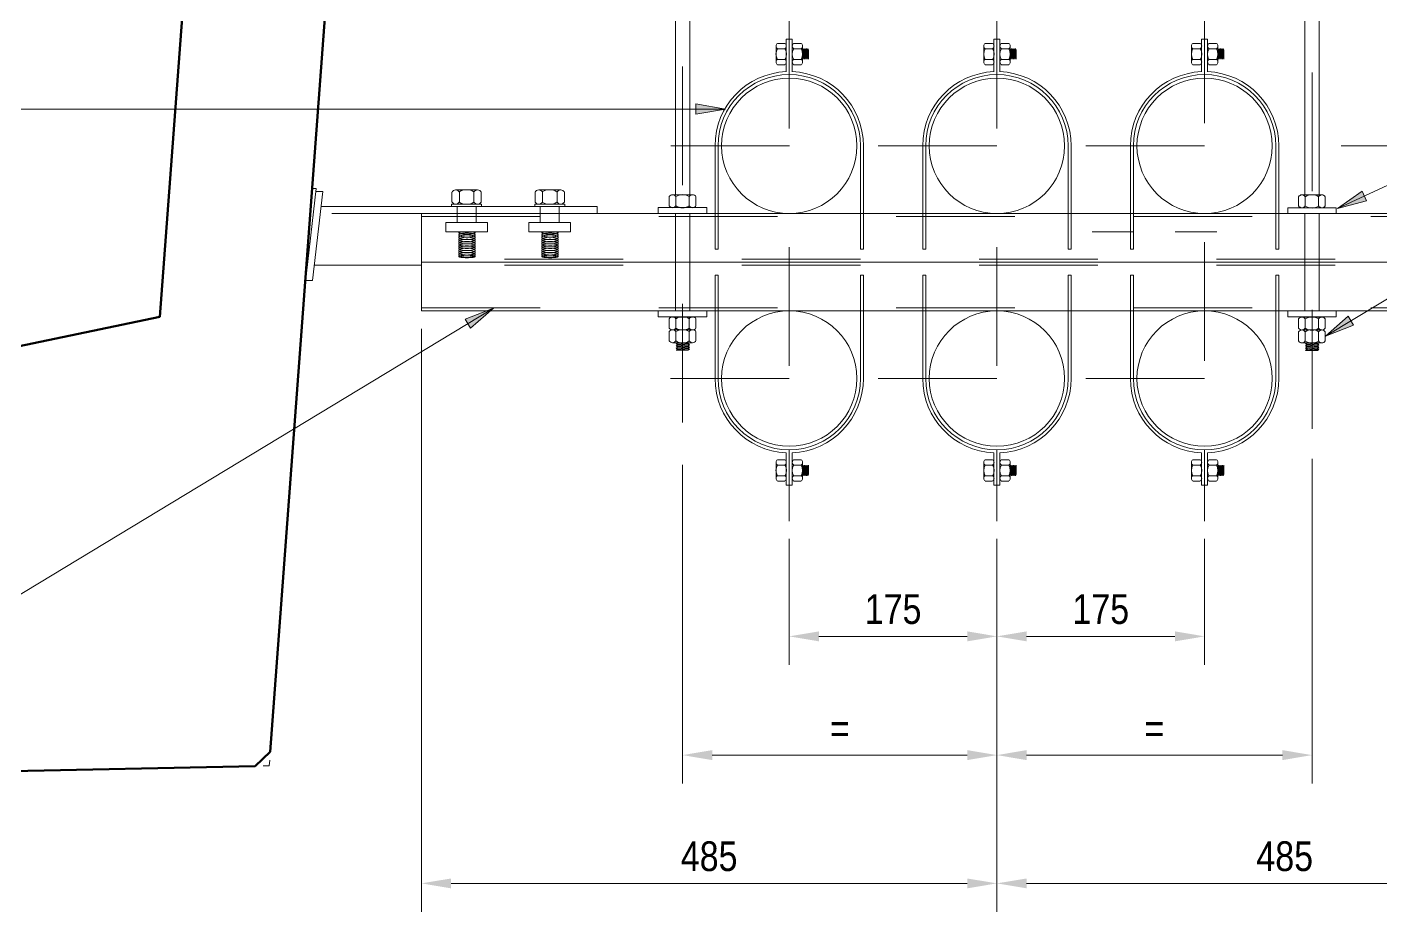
# Model space of a CAD drawing. Header units: metres. Extents: x -5.15 to 4.7, y 2.66 to 5.5.
# Drawn here: x 1.108 to 2.249, y 3.18 to 3.926 of the extents above; entities that cross this region are included whole.
import ezdxf

# ---------------------------------------------------------------- set-up
doc = ezdxf.new("R2010")
doc.units = ezdxf.units.M
for name, pattern in [('Hidden - Small', [0.002294, 0.0015, -0.0007938]), ('JacobsCenter', [0.015, 0.009, -0.0015, 0.003, -0.0015]), ('JacobsDash', [0.0045, 0.003, -0.0015])]:
    doc.linetypes.add(name, pattern=pattern)
doc.layers.get('Defpoints').update_dxf_attribs({"color": 41})
for name, color, linetype, lineweight in [('A-ANNO-DIMS', 7, 'Continuous', 9), ('A-DETL', 7, 'Continuous', 13), ('A-DETL-GENF', 7, 'Continuous', 9), ('G-ANNO-TEXT', 7, 'Continuous', 9)]:
    doc.layers.add(name, color=color, linetype=linetype, lineweight=lineweight)
doc.styles.add('Arial Narrow', font='ARIALN.TTF', dxfattribs={"height": 0.025})
doc.dimstyles.new('Dimension_Standard_O__mm_', dxfattribs={"dimscale": 0.3048, "dimtxt": 0.025586, "dimasz": 0.082021, "dimexe": 0.07874, "dimexo": 0.049213, "dimgap": 0.049213, "dimtad": 1, "dimdec": 0, "dimlfac": 1000, "dimzin": 0, "dimdsep": 46, "dimtxsty": 'Arial Narrow', "dimsah": 1, "dimcen": 0.09, "dimaunit": 1, "dimadec": 4, "dimazin": 0, "dimtfac": 1, "dimtdec": 4, "dimtix": 1, "dimtmove": 0, "dimatfit": 3, "dimfxl": 1, "dimtvp": 1, "dimtfill": 1, "dimtolj": 1, "dimtzin": 0, "dimlwd": 18, "dimlwe": 18, "dimarcsym": 2})
doc.dimstyles.new('Dimension_Standard_T__mm__1', dxfattribs={"dimscale": 0.3048, "dimtxt": 0.025586, "dimasz": 0.082021, "dimexe": 0.07874, "dimexo": 0.049213, "dimgap": 0.032808, "dimtad": 1, "dimdec": 0, "dimlfac": 1000, "dimzin": 0, "dimdsep": 46, "dimtxsty": 'Arial Narrow', "dimsah": 1, "dimcen": 0.09, "dimaunit": 1, "dimadec": 4, "dimazin": 0, "dimtfac": 1, "dimtdec": 4, "dimtix": 1, "dimtmove": 0, "dimatfit": 3, "dimfxl": 1, "dimtvp": 1, "dimtolj": 1, "dimtzin": 0, "dimlwd": 18, "dimlwe": 18, "dimarcsym": 2})

# ---------------------------------------------------------------- blocks, each defined once
blk = doc.blocks.new('1815 DEEP SUPER-T GIRDER_2D - 1815 DEEP SUPER-T GIRDER_2D-7372020-DRG-2873254 - TYPE 3 HANGER _7X100 DIA AND 10X100 DIA_')
at = {"layer": 'A-DETL-GENF', "lineweight": 50}
for p, q in [((0.3993, 0.037), (0.2655, -1.3748)), ((0.5063, -0.1056), (0.3512, -1.7429)), ((0, -1.4248), (0.2655, -1.3748)), ((0.3381, -1.7548), (0.3512, -1.7429)), ((-0.1094, -1.7548), (0.3381, -1.7548))]:
    blk.add_line(p, q, dxfattribs=at)
at = {"layer": 'A-DETL-GENF', "color": 8, "true_color": 0x808080}
for q in [(0.3451, -1.7548), (0.3506, -1.7499)]:
    blk.add_line((0.3501, -1.7548), q, dxfattribs=at)
blk = doc.blocks.new('DIMBLOCK12-DRG-2873254 - TYPE 3 HANGER _7X100 DIA AND 10X100 DIA_')
at = {"layer": 'A-ANNO-DIMS', "color": 0, "lineweight": 18, "transparency": 16777216}
for p, q in [((1.9255, 3.4946), (1.9255, 3.3885)), ((2.1005, 3.4946), (2.1005, 3.3885)), ((2.0755, 3.4125), (1.9505, 3.4125))]:
    blk.add_line(p, q, dxfattribs=at)
at = {"layer": 'A-ANNO-DIMS', "color": 0, "transparency": 16777216}
for points in [[(1.9505, 3.4167), (1.9505, 3.4083), (1.9255, 3.4125)], [(2.0755, 3.4167), (2.0755, 3.4083), (2.1005, 3.4125)]]:
    blk.add_solid(points, dxfattribs=at)
at = {"layer": 'Defpoints', "color": 0, "transparency": 16777216}
for p in [(1.9255, 3.5096), (2.1005, 3.5096), (1.9255, 3.4125)]:
    blk.add_point(p, dxfattribs=at)
at = {"layer": 'A-ANNO-DIMS', "color": 0, "lineweight": 18, "transparency": 16777216, "insert": (2.013, 3.4353), "char_height": 0.025, "width": 0.05702, "attachment_point": 5, "style": 'Arial Narrow'}
blk.add_mtext('\\A1;175', dxfattribs=at)
blk = doc.blocks.new('DIMBLOCK13-DRG-2873254 - TYPE 3 HANGER _7X100 DIA AND 10X100 DIA_')
at = {"layer": 'A-ANNO-DIMS', "color": 0, "lineweight": 18, "transparency": 16777216}
for p, q in [((1.7505, 3.4946), (1.7505, 3.3885)), ((1.9255, 3.4946), (1.9255, 3.3885)), ((1.9005, 3.4125), (1.7755, 3.4125))]:
    blk.add_line(p, q, dxfattribs=at)
at = {"layer": 'A-ANNO-DIMS', "color": 0, "transparency": 16777216}
for points in [[(1.7755, 3.4167), (1.7755, 3.4083), (1.7505, 3.4125)], [(1.9005, 3.4167), (1.9005, 3.4083), (1.9255, 3.4125)]]:
    blk.add_solid(points, dxfattribs=at)
at = {"layer": 'Defpoints', "color": 0, "transparency": 16777216}
for p in [(1.7505, 3.5096), (1.9255, 3.5096), (1.7505, 3.4125)]:
    blk.add_point(p, dxfattribs=at)
at = {"layer": 'A-ANNO-DIMS', "color": 0, "lineweight": 18, "transparency": 16777216, "insert": (1.838, 3.4353), "char_height": 0.025, "width": 0.05702, "attachment_point": 5, "style": 'Arial Narrow'}
blk.add_mtext('\\A1;175', dxfattribs=at)
blk = doc.blocks.new('DIMBLOCK14-DRG-2873254 - TYPE 3 HANGER _7X100 DIA AND 10X100 DIA_')
at = {"layer": 'A-ANNO-DIMS', "color": 0, "lineweight": 18, "transparency": 16777216}
for p, q in [((2.4105, 3.6716), (2.4105, 3.1805)), ((1.9255, 3.4946), (1.9255, 3.1805)), ((2.3855, 3.2045), (1.9505, 3.2045))]:
    blk.add_line(p, q, dxfattribs=at)
at = {"layer": 'A-ANNO-DIMS', "color": 0, "transparency": 16777216}
for points in [[(1.9505, 3.2086), (1.9505, 3.2003), (1.9255, 3.2045)], [(2.3855, 3.2086), (2.3855, 3.2003), (2.4105, 3.2045)]]:
    blk.add_solid(points, dxfattribs=at)
at = {"layer": 'Defpoints', "color": 0, "transparency": 16777216}
for p in [(2.4105, 3.6866), (1.9255, 3.5096), (1.9255, 3.2045)]:
    blk.add_point(p, dxfattribs=at)
at = {"layer": 'A-ANNO-DIMS', "color": 0, "lineweight": 18, "transparency": 16777216, "insert": (2.168, 3.2272), "char_height": 0.025, "width": 0.05702, "attachment_point": 5, "style": 'Arial Narrow'}
blk.add_mtext('\\A1;485', dxfattribs=at)
blk = doc.blocks.new('DIMBLOCK15-DRG-2873254 - TYPE 3 HANGER _7X100 DIA AND 10X100 DIA_')
at = {"layer": 'A-ANNO-DIMS', "color": 0, "lineweight": 18, "transparency": 16777216}
for p, q in [((1.4405, 3.6716), (1.4405, 3.1805)), ((1.9255, 3.4946), (1.9255, 3.1805)), ((1.9005, 3.2045), (1.4655, 3.2045))]:
    blk.add_line(p, q, dxfattribs=at)
at = {"layer": 'A-ANNO-DIMS', "color": 0, "transparency": 16777216}
for points in [[(1.4655, 3.2086), (1.4655, 3.2003), (1.4405, 3.2045)], [(1.9005, 3.2086), (1.9005, 3.2003), (1.9255, 3.2045)]]:
    blk.add_solid(points, dxfattribs=at)
at = {"layer": 'Defpoints', "color": 0, "transparency": 16777216}
for p in [(1.4405, 3.6866), (1.9255, 3.5096), (1.4405, 3.2045)]:
    blk.add_point(p, dxfattribs=at)
at = {"layer": 'A-ANNO-DIMS', "color": 0, "lineweight": 18, "transparency": 16777216, "insert": (1.683, 3.2272), "char_height": 0.025, "width": 0.05702, "attachment_point": 5, "style": 'Arial Narrow'}
blk.add_mtext('\\A1;485', dxfattribs=at)
blk = doc.blocks.new('DIMBLOCK20-DRG-2873254 - TYPE 3 HANGER _7X100 DIA AND 10X100 DIA_')
at = {"layer": 'A-ANNO-DIMS', "color": 0, "lineweight": 18, "transparency": 16777216}
for p, q in [((2.191, 3.5621), (2.191, 3.2885)), ((1.9255, 3.4946), (1.9255, 3.2885)), ((2.166, 3.3125), (1.9505, 3.3125))]:
    blk.add_line(p, q, dxfattribs=at)
at = {"layer": 'A-ANNO-DIMS', "color": 0, "transparency": 16777216}
for points in [[(1.9505, 3.3167), (1.9505, 3.3083), (1.9255, 3.3125)], [(2.166, 3.3167), (2.166, 3.3083), (2.191, 3.3125)]]:
    blk.add_solid(points, dxfattribs=at)
at = {"layer": 'Defpoints', "color": 0, "transparency": 16777216}
for p in [(2.191, 3.5771), (1.9255, 3.5096), (1.9255, 3.3125)]:
    blk.add_point(p, dxfattribs=at)
at = {"layer": 'A-ANNO-DIMS', "color": 0, "lineweight": 18, "transparency": 16777216, "insert": (2.0582, 3.335), "char_height": 0.025, "width": 0.019981, "attachment_point": 5, "style": 'Arial Narrow'}
blk.add_mtext('\\A1;=', dxfattribs=at)
blk = doc.blocks.new('DIMBLOCK21-DRG-2873254 - TYPE 3 HANGER _7X100 DIA AND 10X100 DIA_')
at = {"layer": 'A-ANNO-DIMS', "color": 0, "lineweight": 18, "transparency": 16777216}
for p, q in [((1.6606, 3.5569), (1.6606, 3.2885)), ((1.9255, 3.4946), (1.9255, 3.2885)), ((1.9005, 3.3125), (1.6856, 3.3125))]:
    blk.add_line(p, q, dxfattribs=at)
at = {"layer": 'A-ANNO-DIMS', "color": 0, "transparency": 16777216}
for points in [[(1.6856, 3.3167), (1.6856, 3.3083), (1.6606, 3.3125)], [(1.9005, 3.3167), (1.9005, 3.3083), (1.9255, 3.3125)]]:
    blk.add_solid(points, dxfattribs=at)
at = {"layer": 'Defpoints', "color": 0, "transparency": 16777216}
for p in [(1.6606, 3.5719), (1.9255, 3.5096), (1.6606, 3.3125)]:
    blk.add_point(p, dxfattribs=at)
at = {"layer": 'A-ANNO-DIMS', "color": 0, "lineweight": 18, "transparency": 16777216, "insert": (1.7931, 3.335), "char_height": 0.025, "width": 0.019981, "attachment_point": 5, "style": 'Arial Narrow'}
blk.add_mtext('\\A1;=', dxfattribs=at)
blk = doc.blocks.new('DIMBLOCK26-DRG-2873254 - TYPE 3 HANGER _7X100 DIA AND 10X100 DIA_')
at = {"layer": 'A-ANNO-DIMS', "color": 0, "lineweight": 18, "transparency": 16777216}
for p, q in [((2.2159, 4.0256), (2.3221, 4.0256)), ((2.2981, 3.8506), (2.2981, 4.0006)), ((2.2155, 3.8256), (2.3221, 3.8256))]:
    blk.add_line(p, q, dxfattribs=at)
at = {"layer": 'A-ANNO-DIMS', "color": 0, "transparency": 16777216}
for points in [[(2.2939, 4.0006), (2.3022, 4.0006), (2.2981, 4.0256)], [(2.2939, 3.8506), (2.3022, 3.8506), (2.2981, 3.8256)]]:
    blk.add_solid(points, dxfattribs=at)
at = {"layer": 'Defpoints', "color": 0, "transparency": 16777216}
for p in [(2.2009, 4.0256), (2.2981, 4.0256), (2.2005, 3.8256)]:
    blk.add_point(p, dxfattribs=at)
at = {"layer": 'A-ANNO-DIMS', "color": 0, "lineweight": 18, "transparency": 16777216, "insert": (2.2703, 3.9256), "char_height": 0.025, "width": 0.05702, "attachment_point": 5, "rotation": 90, "style": 'Arial Narrow', "bg_fill": 3, "box_fill_scale": 1.1, "bg_fill_color": 256, "bg_fill_true_color": 13158600, "bg_fill_transparency": 0}
blk.add_mtext('\\A1;200', dxfattribs=at)

msp = doc.modelspace()

# ---------------------------------------------------------------- hatches: boundary and pattern name
at = {"layer": 'G-ANNO-TEXT'}
for points in [[(1.6968, 3.8566), (1.6718, 3.861), (1.6718, 3.8522)], [(2.2125, 3.7729), (2.237, 3.7794), (2.2333, 3.7874)], [(1.5012, 3.6888), (1.4775, 3.6797), (1.482, 3.6721)], [(2.2025, 3.6654), (2.2261, 3.6745), (2.2216, 3.6821)]]:
    msp.add_hatch(color=256, dxfattribs=at).paths.add_polyline_path(points)

# ---------------------------------------------------------------- linework, layer by layer
at = {"layer": 'A-DETL', "linetype": 'JacobsCenter', "lineweight": 9}
for p, q in [((1.6606, 3.5925), (1.6606, 5.2625)), ((2.191, 3.5874), (2.191, 5.2674)), ((1.7505, 3.9402), (1.7505, 3.5096)), ((1.9255, 3.9402), (1.9255, 3.5096)), ((2.1005, 3.9446), (2.1005, 3.5096)), ((1.6506, 3.8256), (1.8505, 3.8256)), ((1.8255, 3.8256), (2.0255, 3.8256)), ((2.0005, 3.8256), (2.2005, 3.8256)), ((2.0005, 3.8256), (2.2005, 3.8256)), ((1.6691, 3.7844), (1.652, 3.7844)), ((1.6505, 3.6296), (1.8505, 3.6296)), ((1.8255, 3.6296), (2.0255, 3.6296)), ((2.0005, 3.6296), (2.2005, 3.6296))]:
    msp.add_line(p, q, dxfattribs=at)
at = {"layer": 'A-DETL', "lineweight": 18}
for p, q in [((1.6546, 3.7844), (1.6546, 4.0642)), ((1.6666, 3.7844), (1.6666, 4.0642)), ((2.185, 3.7843), (2.185, 4.0591)), ((2.197, 3.7843), (2.197, 4.0591)), ((1.6546, 3.7686), (1.6546, 3.6866)), ((1.6666, 3.7686), (1.6666, 3.6866)), ((2.185, 3.7686), (2.185, 3.6866)), ((2.197, 3.7686), (2.197, 3.6866))]:
    msp.add_line(p, q, dxfattribs=at)
at = {"layer": 'A-DETL', "lineweight": 9}
for p, q in [((1.753, 3.9154), (1.748, 3.9154)), ((1.748, 3.888), (1.748, 3.9154)), ((1.7505, 3.8856), (1.7505, 3.9154)), ((1.753, 3.888), (1.753, 3.9154)), ((1.928, 3.9154), (1.923, 3.9154)), ((1.923, 3.888), (1.923, 3.9154)), ((1.9255, 3.8856), (1.9255, 3.9154)), ((1.928, 3.888), (1.928, 3.9154)), ((2.103, 3.9154), (2.098, 3.9154)), ((2.098, 3.888), (2.098, 3.9154)), ((2.1005, 3.8856), (2.1005, 3.9154)), ((2.103, 3.888), (2.103, 3.9154)), ((1.7394, 3.9096), (1.7394, 3.9029)), ((1.7394, 3.9096), (1.7394, 3.9029)), ((1.7394, 3.9029), (1.7394, 3.8962)), ((1.7394, 3.9029), (1.7394, 3.8962)), ((1.7406, 3.9118), (1.7468, 3.9118)), ((1.7406, 3.9074), (1.7468, 3.9074)), ((1.748, 3.9096), (1.748, 3.9029)), ((1.748, 3.9029), (1.748, 3.8962)), ((1.7605, 3.9118), (1.7542, 3.9118)), ((1.7605, 3.9074), (1.7542, 3.9074)), ((1.7617, 3.9029), (1.7617, 3.9096)), ((1.7623, 3.8985), (1.7617, 3.9075)), ((1.7623, 3.9065), (1.7617, 3.9075)), ((1.7623, 3.9065), (1.7617, 3.9075)), ((1.7617, 3.8962), (1.7617, 3.9029)), ((1.7628, 3.9075), (1.7623, 3.9065)), ((1.7628, 3.9075), (1.7623, 3.9065)), ((1.7628, 3.8996), (1.7623, 3.9065)), ((1.7634, 3.9065), (1.7628, 3.9075)), ((1.7634, 3.8985), (1.7628, 3.9075)), ((1.7639, 3.9075), (1.7634, 3.9065)), ((1.7639, 3.8996), (1.7634, 3.9065)), ((1.7645, 3.9065), (1.7639, 3.9075)), ((1.7645, 3.8985), (1.7639, 3.9075)), ((1.7651, 3.9075), (1.7645, 3.9065)), ((1.7651, 3.8996), (1.7645, 3.9065)), ((1.7656, 3.9065), (1.7651, 3.9075)), ((1.7656, 3.8985), (1.7651, 3.9075)), ((1.7656, 3.9065), (1.7662, 3.9075)), ((1.7662, 3.8996), (1.7656, 3.9065)), ((1.7668, 3.9065), (1.7662, 3.9075)), ((1.7662, 3.9075), (1.7668, 3.8985)), ((1.7668, 3.8985), (1.7668, 3.9065)), ((1.9144, 3.9096), (1.9144, 3.9029)), ((1.9144, 3.9096), (1.9144, 3.9029)), ((1.9144, 3.9029), (1.9144, 3.8962)), ((1.9144, 3.9029), (1.9144, 3.8962)), ((1.9156, 3.9118), (1.9218, 3.9118)), ((1.9156, 3.9074), (1.9218, 3.9074)), ((1.923, 3.9096), (1.923, 3.9029)), ((1.923, 3.9029), (1.923, 3.8962)), ((1.9355, 3.9118), (1.9292, 3.9118)), ((1.9355, 3.9074), (1.9292, 3.9074)), ((1.9367, 3.9029), (1.9367, 3.9096)), ((1.9373, 3.8985), (1.9367, 3.9075)), ((1.9373, 3.9065), (1.9367, 3.9075)), ((1.9373, 3.9065), (1.9367, 3.9075)), ((1.9367, 3.8962), (1.9367, 3.9029)), ((1.9378, 3.9075), (1.9373, 3.9065)), ((1.9378, 3.9075), (1.9373, 3.9065)), ((1.9378, 3.8996), (1.9373, 3.9065)), ((1.9384, 3.9065), (1.9378, 3.9075)), ((1.9384, 3.8985), (1.9378, 3.9075)), ((1.9389, 3.9075), (1.9384, 3.9065)), ((1.9389, 3.8996), (1.9384, 3.9065)), ((1.9395, 3.9065), (1.9389, 3.9075)), ((1.9395, 3.8985), (1.9389, 3.9075)), ((1.9401, 3.9075), (1.9395, 3.9065)), ((1.9401, 3.8996), (1.9395, 3.9065)), ((1.9406, 3.9065), (1.9401, 3.9075)), ((1.9406, 3.8985), (1.9401, 3.9075)), ((1.9406, 3.9065), (1.9412, 3.9075)), ((1.9412, 3.8996), (1.9406, 3.9065)), ((1.9418, 3.9065), (1.9412, 3.9075)), ((1.9412, 3.9075), (1.9418, 3.8985)), ((1.9418, 3.8985), (1.9418, 3.9065)), ((2.0894, 3.9096), (2.0894, 3.9029)), ((2.0894, 3.9096), (2.0894, 3.9029)), ((2.0894, 3.9029), (2.0894, 3.8962)), ((2.0894, 3.9029), (2.0894, 3.8962)), ((2.0906, 3.9118), (2.0968, 3.9118)), ((2.0906, 3.9074), (2.0968, 3.9074)), ((2.098, 3.9096), (2.098, 3.9029)), ((2.098, 3.9029), (2.098, 3.8962)), ((2.1105, 3.9118), (2.1042, 3.9118)), ((2.1105, 3.9074), (2.1042, 3.9074)), ((2.1117, 3.9029), (2.1117, 3.9096)), ((2.1123, 3.8985), (2.1117, 3.9075)), ((2.1123, 3.9065), (2.1117, 3.9075)), ((2.1123, 3.9065), (2.1117, 3.9075)), ((2.1117, 3.8962), (2.1117, 3.9029)), ((2.1128, 3.9075), (2.1123, 3.9065)), ((2.1128, 3.9075), (2.1123, 3.9065)), ((2.1128, 3.8996), (2.1123, 3.9065)), ((2.1134, 3.9065), (2.1128, 3.9075)), ((2.1134, 3.8985), (2.1128, 3.9075)), ((2.1139, 3.9075), (2.1134, 3.9065)), ((2.1139, 3.8996), (2.1134, 3.9065)), ((2.1145, 3.9065), (2.1139, 3.9075)), ((2.1145, 3.8985), (2.1139, 3.9075)), ((2.1151, 3.9075), (2.1145, 3.9065)), ((2.1151, 3.8996), (2.1145, 3.9065)), ((2.1156, 3.9065), (2.1151, 3.9075)), ((2.1156, 3.8985), (2.1151, 3.9075)), ((2.1156, 3.9065), (2.1162, 3.9075)), ((2.1162, 3.8996), (2.1156, 3.9065)), ((2.1168, 3.9065), (2.1162, 3.9075)), ((2.1162, 3.9075), (2.1168, 3.8985)), ((2.1168, 3.8985), (2.1168, 3.9065)), ((1.7406, 3.8984), (1.7468, 3.8984)), ((1.7406, 3.8939), (1.7468, 3.8939)), ((1.7605, 3.8984), (1.7542, 3.8984)), ((1.7605, 3.8939), (1.7542, 3.8939)), ((1.7617, 3.8996), (1.7623, 3.8985)), ((1.7623, 3.8985), (1.7628, 3.8996)), ((1.7628, 3.8996), (1.7634, 3.8985)), ((1.7634, 3.8985), (1.7639, 3.8996)), ((1.7639, 3.8996), (1.7645, 3.8985)), ((1.7645, 3.8985), (1.7651, 3.8996)), ((1.7651, 3.8996), (1.7656, 3.8985)), ((1.7656, 3.8985), (1.7662, 3.8996)), ((1.7668, 3.8985), (1.7662, 3.8996)), ((1.9156, 3.8984), (1.9218, 3.8984)), ((1.9156, 3.8939), (1.9218, 3.8939)), ((1.9355, 3.8984), (1.9292, 3.8984)), ((1.9355, 3.8939), (1.9292, 3.8939)), ((1.9367, 3.8996), (1.9373, 3.8985)), ((1.9373, 3.8985), (1.9378, 3.8996)), ((1.9378, 3.8996), (1.9384, 3.8985)), ((1.9384, 3.8985), (1.9389, 3.8996)), ((1.9389, 3.8996), (1.9395, 3.8985)), ((1.9395, 3.8985), (1.9401, 3.8996)), ((1.9401, 3.8996), (1.9406, 3.8985)), ((1.9406, 3.8985), (1.9412, 3.8996)), ((1.9418, 3.8985), (1.9412, 3.8996)), ((2.0906, 3.8984), (2.0968, 3.8984)), ((2.0906, 3.8939), (2.0968, 3.8939)), ((2.1105, 3.8984), (2.1042, 3.8984)), ((2.1105, 3.8939), (2.1042, 3.8939)), ((2.1117, 3.8996), (2.1123, 3.8985)), ((2.1123, 3.8985), (2.1128, 3.8996)), ((2.1128, 3.8996), (2.1134, 3.8985)), ((2.1134, 3.8985), (2.1139, 3.8996)), ((2.1139, 3.8996), (2.1145, 3.8985)), ((2.1145, 3.8985), (2.1151, 3.8996)), ((2.1151, 3.8996), (2.1156, 3.8985)), ((2.1156, 3.8985), (2.1162, 3.8996)), ((2.1168, 3.8985), (2.1162, 3.8996)), ((1.688, 3.8256), (1.688, 3.7386)), ((1.6905, 3.8256), (1.6905, 3.7386)), ((1.8105, 3.8256), (1.8105, 3.7386)), ((1.813, 3.8256), (1.813, 3.7386)), ((1.863, 3.8256), (1.863, 3.7386)), ((1.8655, 3.8256), (1.8655, 3.7386)), ((1.9855, 3.8256), (1.9855, 3.7386)), ((1.988, 3.8256), (1.988, 3.7386)), ((2.038, 3.8256), (2.038, 3.7386)), ((2.0405, 3.8256), (2.0405, 3.7386)), ((2.1605, 3.8256), (2.1605, 3.7386)), ((2.163, 3.8256), (2.163, 3.7386)), ((1.4786, 3.7884), (1.4694, 3.7884)), ((1.4786, 3.7884), (1.4694, 3.7884)), ((1.4879, 3.7884), (1.4786, 3.7884)), ((1.4879, 3.7884), (1.4786, 3.7884)), ((1.5486, 3.7884), (1.5394, 3.7884)), ((1.5486, 3.7884), (1.5394, 3.7884)), ((1.5579, 3.7884), (1.5486, 3.7884)), ((1.5579, 3.7884), (1.5486, 3.7884)), ((1.4913, 3.7766), (1.466, 3.7766)), ((1.466, 3.7746), (1.466, 3.7766)), ((1.4663, 3.7867), (1.4663, 3.7782)), ((1.4786, 3.7766), (1.4694, 3.7766)), ((1.4725, 3.7867), (1.4725, 3.7782)), ((1.4879, 3.7766), (1.4786, 3.7766)), ((1.4848, 3.7867), (1.4848, 3.7782)), ((1.491, 3.7867), (1.491, 3.7782)), ((1.4913, 3.7746), (1.4913, 3.7766)), ((1.5613, 3.7766), (1.536, 3.7766)), ((1.536, 3.7746), (1.536, 3.7766)), ((1.5363, 3.7867), (1.5363, 3.7782)), ((1.5486, 3.7766), (1.5394, 3.7766)), ((1.5425, 3.7867), (1.5425, 3.7782)), ((1.5579, 3.7766), (1.5486, 3.7766)), ((1.5548, 3.7867), (1.5548, 3.7782)), ((1.561, 3.7867), (1.561, 3.7782)), ((1.5613, 3.7746), (1.5613, 3.7766)), ((1.6494, 3.7828), (1.6494, 3.7751)), ((1.655, 3.7828), (1.655, 3.7751)), ((1.6663, 3.7828), (1.6663, 3.7751)), ((1.6719, 3.7828), (1.6719, 3.7751)), ((2.1797, 3.7827), (2.1797, 3.7749)), ((2.1825, 3.7843), (2.191, 3.7843)), ((2.1825, 3.7843), (2.191, 3.7843)), ((2.1853, 3.7827), (2.1853, 3.7749)), ((2.191, 3.7843), (2.1994, 3.7843)), ((2.191, 3.7843), (2.1994, 3.7843)), ((2.1966, 3.7827), (2.1966, 3.7749)), ((2.2022, 3.7827), (2.2022, 3.7749)), ((1.466, 3.7746), (1.4913, 3.7746)), ((1.536, 3.7746), (1.5613, 3.7746)), ((1.6401, 3.7736), (1.6811, 3.7736)), ((1.6401, 3.7736), (1.6401, 3.7686)), ((1.6522, 3.7736), (1.6606, 3.7736)), ((1.6606, 3.7736), (1.6691, 3.7736)), ((1.6811, 3.7736), (1.6811, 3.7686)), ((2.1705, 3.7735), (2.2115, 3.7735)), ((2.1705, 3.7735), (2.1705, 3.7686)), ((2.1825, 3.7735), (2.191, 3.7735)), ((2.191, 3.7735), (2.1994, 3.7735)), ((2.2115, 3.7735), (2.2115, 3.7686)), ((1.688, 3.7386), (1.6905, 3.7386)), ((1.8105, 3.7386), (1.813, 3.7386)), ((1.863, 3.7386), (1.8655, 3.7386)), ((1.9855, 3.7386), (1.988, 3.7386)), ((2.038, 3.7386), (2.0405, 3.7386)), ((2.1605, 3.7386), (2.163, 3.7386)), ((2.4105, 3.7276), (1.4405, 3.7276)), ((1.688, 3.7166), (1.6905, 3.7166)), ((1.688, 3.6296), (1.688, 3.7166)), ((1.6905, 3.6296), (1.6905, 3.7166)), ((1.8105, 3.6296), (1.8105, 3.7166)), ((1.8105, 3.7166), (1.813, 3.7166)), ((1.813, 3.6296), (1.813, 3.7166)), ((1.863, 3.7166), (1.8655, 3.7166)), ((1.863, 3.6296), (1.863, 3.7166)), ((1.8655, 3.6296), (1.8655, 3.7166)), ((1.9855, 3.6296), (1.9855, 3.7166)), ((1.9855, 3.7166), (1.988, 3.7166)), ((1.988, 3.6296), (1.988, 3.7166)), ((2.038, 3.7166), (2.0405, 3.7166)), ((2.038, 3.6296), (2.038, 3.7166)), ((2.0405, 3.6296), (2.0405, 3.7166)), ((2.1605, 3.6296), (2.1605, 3.7166)), ((2.1605, 3.7166), (2.163, 3.7166)), ((2.163, 3.6296), (2.163, 3.7166)), ((1.6401, 3.6816), (1.6401, 3.6866)), ((1.6811, 3.6816), (1.6811, 3.6866)), ((2.1705, 3.6815), (2.1705, 3.6866)), ((2.2115, 3.6815), (2.2115, 3.6866)), ((1.6401, 3.6816), (1.6811, 3.6816)), ((1.6494, 3.6721), (1.6494, 3.6799)), ((1.6522, 3.6814), (1.6606, 3.6814)), ((1.655, 3.6721), (1.655, 3.6799)), ((1.6606, 3.6814), (1.6691, 3.6814)), ((1.6663, 3.6721), (1.6663, 3.6799)), ((1.6719, 3.6721), (1.6719, 3.6799)), ((2.1705, 3.6815), (2.2115, 3.6815)), ((2.1797, 3.672), (2.1797, 3.6798)), ((2.1825, 3.6813), (2.191, 3.6813)), ((2.1853, 3.672), (2.1853, 3.6798)), ((2.191, 3.6813), (2.1994, 3.6813)), ((2.1966, 3.672), (2.1966, 3.6798)), ((2.2022, 3.672), (2.2022, 3.6798)), ((1.6494, 3.6613), (1.6494, 3.6691)), ((1.6522, 3.6706), (1.6606, 3.6706)), ((1.6522, 3.6706), (1.6606, 3.6706)), ((1.655, 3.6613), (1.655, 3.6691)), ((1.6606, 3.6706), (1.6691, 3.6706)), ((1.6606, 3.6706), (1.6691, 3.6706)), ((1.6663, 3.6613), (1.6663, 3.6691)), ((1.6719, 3.6613), (1.6719, 3.6691)), ((2.1797, 3.6612), (2.1797, 3.669)), ((2.1825, 3.6705), (2.191, 3.6705)), ((2.1825, 3.6705), (2.191, 3.6705)), ((2.1853, 3.6612), (2.1853, 3.669)), ((2.191, 3.6705), (2.1994, 3.6705)), ((2.191, 3.6705), (2.1994, 3.6705)), ((2.1966, 3.6612), (2.1966, 3.669)), ((2.2022, 3.6612), (2.2022, 3.669)), ((1.6522, 3.6598), (1.6606, 3.6598)), ((1.6565, 3.6598), (1.6552, 3.6591)), ((1.6552, 3.6591), (1.6665, 3.6598)), ((1.6552, 3.6591), (1.6565, 3.6584)), ((1.6565, 3.6584), (1.6552, 3.6577)), ((1.6552, 3.6577), (1.6665, 3.6584)), ((1.6552, 3.6577), (1.6565, 3.657)), ((1.6565, 3.657), (1.6552, 3.6563)), ((1.6552, 3.6563), (1.6665, 3.657)), ((1.6552, 3.6563), (1.6565, 3.6556)), ((1.6565, 3.6556), (1.6552, 3.6549)), ((1.6552, 3.6549), (1.6665, 3.6556)), ((1.6552, 3.6549), (1.6565, 3.6542)), ((1.6665, 3.6542), (1.6552, 3.6534)), ((1.6552, 3.6534), (1.6565, 3.6542)), ((1.6552, 3.6534), (1.6652, 3.6534)), ((1.6565, 3.6584), (1.6652, 3.6591)), ((1.6565, 3.657), (1.6652, 3.6577)), ((1.6565, 3.6556), (1.6652, 3.6563)), ((1.6565, 3.6542), (1.6652, 3.6549)), ((1.6606, 3.6598), (1.6691, 3.6598)), ((1.6652, 3.6591), (1.6665, 3.6598)), ((1.6652, 3.6591), (1.6665, 3.6598)), ((1.6665, 3.6584), (1.6652, 3.6591)), ((1.6665, 3.6584), (1.6652, 3.6591)), ((1.6652, 3.6577), (1.6665, 3.6584)), ((1.6665, 3.657), (1.6652, 3.6577)), ((1.6652, 3.6563), (1.6665, 3.657)), ((1.6665, 3.6556), (1.6652, 3.6563)), ((1.6652, 3.6549), (1.6665, 3.6556)), ((1.6652, 3.6549), (1.6665, 3.6542)), ((1.6652, 3.6534), (1.6665, 3.6542)), ((2.1825, 3.6597), (2.191, 3.6597)), ((2.1868, 3.6597), (2.1855, 3.659)), ((2.1855, 3.659), (2.1968, 3.6597)), ((2.1855, 3.659), (2.1868, 3.6583)), ((2.1868, 3.6583), (2.1855, 3.6576)), ((2.1855, 3.6576), (2.1968, 3.6583)), ((2.1855, 3.6576), (2.1868, 3.6569)), ((2.1868, 3.6569), (2.1855, 3.6562)), ((2.1855, 3.6562), (2.1968, 3.6569)), ((2.1855, 3.6562), (2.1868, 3.6555)), ((2.1868, 3.6555), (2.1855, 3.6547)), ((2.1855, 3.6547), (2.1968, 3.6555)), ((2.1855, 3.6547), (2.1868, 3.654)), ((2.1968, 3.654), (2.1855, 3.6533)), ((2.1855, 3.6533), (2.1868, 3.654)), ((2.1855, 3.6533), (2.1955, 3.6533)), ((2.1868, 3.6583), (2.1955, 3.659)), ((2.1868, 3.6569), (2.1955, 3.6576)), ((2.1868, 3.6555), (2.1955, 3.6562)), ((2.1868, 3.654), (2.1955, 3.6547)), ((2.191, 3.6597), (2.1994, 3.6597)), ((2.1955, 3.659), (2.1968, 3.6597)), ((2.1955, 3.659), (2.1968, 3.6597)), ((2.1968, 3.6583), (2.1955, 3.659)), ((2.1968, 3.6583), (2.1955, 3.659)), ((2.1955, 3.6576), (2.1968, 3.6583)), ((2.1968, 3.6569), (2.1955, 3.6576)), ((2.1955, 3.6562), (2.1968, 3.6569)), ((2.1968, 3.6555), (2.1955, 3.6562)), ((2.1955, 3.6547), (2.1968, 3.6555)), ((2.1955, 3.6547), (2.1968, 3.654)), ((2.1955, 3.6533), (2.1968, 3.654)), ((1.7406, 3.5612), (1.7468, 3.5612)), ((1.748, 3.5671), (1.748, 3.5398)), ((1.7505, 3.5696), (1.7505, 3.5398)), ((1.753, 3.5671), (1.753, 3.5398)), ((1.7605, 3.5612), (1.7542, 3.5612)), ((1.9156, 3.5612), (1.9218, 3.5612)), ((1.923, 3.5671), (1.923, 3.5398)), ((1.9255, 3.5696), (1.9255, 3.5398)), ((1.928, 3.5671), (1.928, 3.5398)), ((1.9355, 3.5612), (1.9292, 3.5612)), ((2.0906, 3.5612), (2.0968, 3.5612)), ((2.098, 3.5671), (2.098, 3.5398)), ((2.1005, 3.5696), (2.1005, 3.5398)), ((2.103, 3.5671), (2.103, 3.5398)), ((2.1105, 3.5612), (2.1042, 3.5612)), ((1.7394, 3.5523), (1.7394, 3.559)), ((1.7394, 3.5523), (1.7394, 3.559)), ((1.7394, 3.5456), (1.7394, 3.5523)), ((1.7394, 3.5456), (1.7394, 3.5523)), ((1.7406, 3.5567), (1.7468, 3.5567)), ((1.748, 3.5523), (1.748, 3.559)), ((1.748, 3.5456), (1.748, 3.5523)), ((1.7605, 3.5567), (1.7542, 3.5567)), ((1.7617, 3.559), (1.7617, 3.5523)), ((1.7617, 3.5556), (1.7623, 3.5566)), ((1.7623, 3.5566), (1.7617, 3.5476)), ((1.7617, 3.5523), (1.7617, 3.5455)), ((1.7623, 3.5487), (1.7617, 3.5476)), ((1.7623, 3.5487), (1.7617, 3.5476)), ((1.7623, 3.5566), (1.7628, 3.5556)), ((1.7628, 3.5556), (1.7623, 3.5487)), ((1.7628, 3.5476), (1.7623, 3.5487)), ((1.7628, 3.5476), (1.7623, 3.5487)), ((1.7628, 3.5556), (1.7634, 3.5566)), ((1.7634, 3.5566), (1.7628, 3.5476)), ((1.7634, 3.5487), (1.7628, 3.5476)), ((1.7634, 3.5566), (1.7639, 3.5556)), ((1.7639, 3.5556), (1.7634, 3.5487)), ((1.7639, 3.5476), (1.7634, 3.5487)), ((1.7639, 3.5556), (1.7645, 3.5566)), ((1.7645, 3.5566), (1.7639, 3.5476)), ((1.7645, 3.5487), (1.7639, 3.5476)), ((1.7645, 3.5566), (1.7651, 3.5556)), ((1.7651, 3.5556), (1.7645, 3.5487)), ((1.7651, 3.5476), (1.7645, 3.5487)), ((1.7651, 3.5556), (1.7656, 3.5566)), ((1.7656, 3.5566), (1.7651, 3.5476)), ((1.7656, 3.5487), (1.7651, 3.5476)), ((1.7656, 3.5566), (1.7662, 3.5556)), ((1.7662, 3.5556), (1.7656, 3.5487)), ((1.7656, 3.5487), (1.7662, 3.5476)), ((1.7662, 3.5476), (1.7668, 3.5566)), ((1.7668, 3.5566), (1.7662, 3.5556)), ((1.7668, 3.5487), (1.7662, 3.5476)), ((1.7668, 3.5566), (1.7668, 3.5487)), ((1.9144, 3.5523), (1.9144, 3.559)), ((1.9144, 3.5523), (1.9144, 3.559)), ((1.9144, 3.5456), (1.9144, 3.5523)), ((1.9144, 3.5456), (1.9144, 3.5523)), ((1.9156, 3.5567), (1.9218, 3.5567)), ((1.923, 3.5523), (1.923, 3.559)), ((1.923, 3.5456), (1.923, 3.5523)), ((1.9355, 3.5567), (1.9292, 3.5567)), ((1.9367, 3.559), (1.9367, 3.5523)), ((1.9367, 3.5556), (1.9373, 3.5566)), ((1.9373, 3.5566), (1.9367, 3.5476)), ((1.9367, 3.5523), (1.9367, 3.5455)), ((1.9373, 3.5487), (1.9367, 3.5476)), ((1.9373, 3.5487), (1.9367, 3.5476)), ((1.9373, 3.5566), (1.9378, 3.5556)), ((1.9378, 3.5556), (1.9373, 3.5487)), ((1.9378, 3.5476), (1.9373, 3.5487)), ((1.9378, 3.5476), (1.9373, 3.5487)), ((1.9378, 3.5556), (1.9384, 3.5566)), ((1.9384, 3.5566), (1.9378, 3.5476)), ((1.9384, 3.5487), (1.9378, 3.5476)), ((1.9384, 3.5566), (1.9389, 3.5556)), ((1.9389, 3.5556), (1.9384, 3.5487)), ((1.9389, 3.5476), (1.9384, 3.5487)), ((1.9389, 3.5556), (1.9395, 3.5566)), ((1.9395, 3.5566), (1.9389, 3.5476)), ((1.9395, 3.5487), (1.9389, 3.5476)), ((1.9395, 3.5566), (1.9401, 3.5556)), ((1.9401, 3.5556), (1.9395, 3.5487)), ((1.9401, 3.5476), (1.9395, 3.5487)), ((1.9401, 3.5556), (1.9406, 3.5566)), ((1.9406, 3.5566), (1.9401, 3.5476)), ((1.9406, 3.5487), (1.9401, 3.5476)), ((1.9406, 3.5566), (1.9412, 3.5556)), ((1.9412, 3.5556), (1.9406, 3.5487)), ((1.9406, 3.5487), (1.9412, 3.5476)), ((1.9412, 3.5476), (1.9418, 3.5566)), ((1.9418, 3.5566), (1.9412, 3.5556)), ((1.9418, 3.5487), (1.9412, 3.5476)), ((1.9418, 3.5566), (1.9418, 3.5487)), ((2.0894, 3.5523), (2.0894, 3.559)), ((2.0894, 3.5523), (2.0894, 3.559)), ((2.0894, 3.5456), (2.0894, 3.5523)), ((2.0894, 3.5456), (2.0894, 3.5523)), ((2.0906, 3.5567), (2.0968, 3.5567)), ((2.098, 3.5523), (2.098, 3.559)), ((2.098, 3.5456), (2.098, 3.5523)), ((2.1105, 3.5567), (2.1042, 3.5567)), ((2.1117, 3.559), (2.1117, 3.5523)), ((2.1117, 3.5556), (2.1123, 3.5566)), ((2.1123, 3.5566), (2.1117, 3.5476)), ((2.1117, 3.5523), (2.1117, 3.5455)), ((2.1123, 3.5487), (2.1117, 3.5476)), ((2.1123, 3.5487), (2.1117, 3.5476)), ((2.1123, 3.5566), (2.1128, 3.5556)), ((2.1128, 3.5556), (2.1123, 3.5487)), ((2.1128, 3.5476), (2.1123, 3.5487)), ((2.1128, 3.5476), (2.1123, 3.5487)), ((2.1128, 3.5556), (2.1134, 3.5566)), ((2.1134, 3.5566), (2.1128, 3.5476)), ((2.1134, 3.5487), (2.1128, 3.5476)), ((2.1134, 3.5566), (2.1139, 3.5556)), ((2.1139, 3.5556), (2.1134, 3.5487)), ((2.1139, 3.5476), (2.1134, 3.5487)), ((2.1139, 3.5556), (2.1145, 3.5566)), ((2.1145, 3.5566), (2.1139, 3.5476)), ((2.1145, 3.5487), (2.1139, 3.5476)), ((2.1145, 3.5566), (2.1151, 3.5556)), ((2.1151, 3.5556), (2.1145, 3.5487)), ((2.1151, 3.5476), (2.1145, 3.5487)), ((2.1151, 3.5556), (2.1156, 3.5566)), ((2.1156, 3.5566), (2.1151, 3.5476)), ((2.1156, 3.5487), (2.1151, 3.5476)), ((2.1156, 3.5566), (2.1162, 3.5556)), ((2.1162, 3.5556), (2.1156, 3.5487)), ((2.1156, 3.5487), (2.1162, 3.5476)), ((2.1162, 3.5476), (2.1168, 3.5566)), ((2.1168, 3.5566), (2.1162, 3.5556)), ((2.1168, 3.5487), (2.1162, 3.5476)), ((2.1168, 3.5566), (2.1168, 3.5487)), ((1.7406, 3.5478), (1.7468, 3.5478)), ((1.7406, 3.5433), (1.7468, 3.5433)), ((1.753, 3.5398), (1.748, 3.5398)), ((1.7605, 3.5478), (1.7542, 3.5478)), ((1.7605, 3.5433), (1.7542, 3.5433)), ((1.9156, 3.5478), (1.9218, 3.5478)), ((1.9156, 3.5433), (1.9218, 3.5433)), ((1.928, 3.5398), (1.923, 3.5398)), ((1.9355, 3.5478), (1.9292, 3.5478)), ((1.9355, 3.5433), (1.9292, 3.5433)), ((2.0906, 3.5478), (2.0968, 3.5478)), ((2.0906, 3.5433), (2.0968, 3.5433)), ((2.103, 3.5398), (2.098, 3.5398)), ((2.1105, 3.5478), (2.1042, 3.5478)), ((2.1105, 3.5433), (2.1042, 3.5433))]:
    msp.add_line(p, q, dxfattribs=at)
at = {"layer": 'A-DETL'}
for p, q in [((1.3518, 3.7897), (1.3425, 3.7084)), ((1.3518, 3.7897), (1.3485, 3.7897)), ((1.3575, 3.7871), (1.3489, 3.7121)), ((1.3575, 3.7871), (1.3518, 3.7871)), ((1.5886, 3.7746), (1.3561, 3.7746)), ((1.4405, 3.7686), (2.4105, 3.7686)), ((1.4405, 3.7686), (1.4405, 3.6866)), ((1.5886, 3.7746), (1.5886, 3.7686)), ((1.4405, 3.7251), (1.3504, 3.7251)), ((1.3489, 3.7121), (1.3429, 3.7121)), ((1.4405, 3.6866), (2.4105, 3.6866))]:
    msp.add_line(p, q, dxfattribs=at)
at = {"layer": 'A-DETL', "linetype": 'JacobsDash'}
msp.add_line((1.465, 3.7686), (1.3554, 3.7686), dxfattribs=at)
at = {"layer": 'A-DETL', "linetype": 'JacobsDash', "lineweight": 9}
for p, q in [((1.4405, 3.7661), (2.4105, 3.7661)), ((2.4105, 3.7301), (1.4405, 3.7301)), ((2.4105, 3.7251), (1.4405, 3.7251)), ((1.4405, 3.6891), (2.4105, 3.6891))]:
    msp.add_line(p, q, dxfattribs=at)
at = {"layer": 'A-DETL', "linetype": 'Hidden - Small', "lineweight": 9}
for p, q in [((1.4706, 3.7611), (1.4706, 3.7746)), ((1.4866, 3.7611), (1.4866, 3.7746)), ((1.5406, 3.7611), (1.5406, 3.7746)), ((1.5566, 3.7611), (1.5566, 3.7746)), ((1.4611, 3.7611), (1.4961, 3.7611)), ((1.4611, 3.7531), (1.4611, 3.7611)), ((1.4961, 3.7531), (1.4961, 3.7611)), ((1.5311, 3.7611), (1.5661, 3.7611)), ((1.5311, 3.7531), (1.5311, 3.7611)), ((1.5661, 3.7531), (1.5661, 3.7611)), ((1.4611, 3.7531), (1.4961, 3.7531)), ((1.5311, 3.7531), (1.5661, 3.7531)), ((2.0408, 3.7531), (2.0058, 3.7531)), ((2.1108, 3.7531), (2.0758, 3.7531))]:
    msp.add_line(p, q, dxfattribs=at)
at = {"layer": 'A-DETL', "color": 143, "lineweight": 18, "true_color": 0x78aac8}
for centre in [(1.7505, 3.8256), (1.9255, 3.8256), (2.1005, 3.8256), (1.7505, 3.6296), (1.9255, 3.6296), (2.1005, 3.6296)]:
    msp.add_circle(centre, 0.057, dxfattribs=at)
at = {"layer": 'A-DETL', "lineweight": 9}
for centre, radius, start, end in [((1.7476, 3.9029), 0.00827, 147.2084, 212.7916), ((1.742, 3.9096), 0.00264, 122.1355, 237.8645), ((1.7454, 3.9096), 0.00264, 302.1355, 57.8645), ((1.7399, 3.9029), 0.00827, 327.2084, 32.7916), ((1.7612, 3.9029), 0.00827, 147.2084, 212.7916), ((1.7557, 3.9096), 0.00264, 122.1346, 237.8654), ((1.7557, 3.9096), 0.00264, 122.1346, 237.8654), ((1.7591, 3.9096), 0.00264, 302.1346, 57.8654), ((1.7591, 3.9096), 0.00264, 302.1346, 57.8654), ((1.7535, 3.9029), 0.00827, 327.2084, 32.7916), ((1.9226, 3.9029), 0.00827, 147.2084, 212.7916), ((1.917, 3.9096), 0.00264, 122.1355, 237.8645), ((1.9204, 3.9096), 0.00264, 302.1355, 57.8645), ((1.9149, 3.9029), 0.00827, 327.2084, 32.7916), ((1.9362, 3.9029), 0.00827, 147.2084, 212.7916), ((1.9307, 3.9096), 0.00264, 122.1346, 237.8654), ((1.9307, 3.9096), 0.00264, 122.1346, 237.8654), ((1.9341, 3.9096), 0.00264, 302.1346, 57.8654), ((1.9341, 3.9096), 0.00264, 302.1346, 57.8654), ((1.9285, 3.9029), 0.00827, 327.2084, 32.7916), ((2.0976, 3.9029), 0.00827, 147.2084, 212.7916), ((2.092, 3.9096), 0.00264, 122.1355, 237.8645), ((2.0954, 3.9096), 0.00264, 302.1355, 57.8645), ((2.0899, 3.9029), 0.00827, 327.2084, 32.7916), ((2.1112, 3.9029), 0.00827, 147.2084, 212.7916), ((2.1057, 3.9096), 0.00264, 122.1346, 237.8654), ((2.1057, 3.9096), 0.00264, 122.1346, 237.8654), ((2.1091, 3.9096), 0.00264, 302.1346, 57.8654), ((2.1091, 3.9096), 0.00264, 302.1346, 57.8654), ((2.1035, 3.9029), 0.00827, 327.2084, 32.7916), ((1.742, 3.8962), 0.00264, 122.1346, 237.8654), ((1.742, 3.8962), 0.00264, 122.1346, 237.8654), ((1.7454, 3.8962), 0.00264, 302.1346, 57.8654), ((1.7454, 3.8962), 0.00264, 302.1346, 57.8654), ((1.7557, 3.8962), 0.00264, 122.1355, 237.8645), ((1.7591, 3.8962), 0.00264, 302.1355, 57.8645), ((1.917, 3.8962), 0.00264, 122.1346, 237.8654), ((1.917, 3.8962), 0.00264, 122.1346, 237.8654), ((1.9204, 3.8962), 0.00264, 302.1346, 57.8654), ((1.9204, 3.8962), 0.00264, 302.1346, 57.8654), ((1.9307, 3.8962), 0.00264, 122.1355, 237.8645), ((1.9341, 3.8962), 0.00264, 302.1355, 57.8645), ((2.092, 3.8962), 0.00264, 122.1346, 237.8654), ((2.092, 3.8962), 0.00264, 122.1346, 237.8654), ((2.0954, 3.8962), 0.00264, 302.1346, 57.8654), ((2.0954, 3.8962), 0.00264, 302.1346, 57.8654), ((2.1057, 3.8962), 0.00264, 122.1355, 237.8645), ((2.1091, 3.8962), 0.00264, 302.1355, 57.8645), ((1.7505, 3.8256), 0.0625, 92.2924, 180), ((1.7505, 3.8256), 0.06, 0, 180), ((1.7505, 3.8256), 0.0625, 0, 87.7076), ((1.9255, 3.8256), 0.0625, 92.2924, 180), ((1.9255, 3.8256), 0.06, 0, 180), ((1.9255, 3.8256), 0.0625, 0, 87.7076), ((2.1005, 3.8256), 0.0625, 92.2924, 180), ((2.1005, 3.8256), 0.06, 0, 180), ((2.1005, 3.8256), 0.0625, 0, 87.7076), ((1.4694, 3.7848), 0.00364, 32.1346, 147.8654), ((1.4694, 3.7848), 0.00364, 32.1346, 147.8654), ((1.4786, 3.7772), 0.0114, 57.2084, 122.7916), ((1.4879, 3.7848), 0.00364, 32.1355, 147.8645), ((1.5394, 3.7848), 0.00364, 32.1346, 147.8654), ((1.5394, 3.7848), 0.00364, 32.1346, 147.8654), ((1.5486, 3.7772), 0.0114, 57.2084, 122.7916), ((1.5579, 3.7848), 0.00364, 32.1355, 147.8645), ((1.4694, 3.7801), 0.00364, 212.1346, 327.8654), ((1.4694, 3.7801), 0.00364, 212.1346, 327.8654), ((1.4786, 3.7878), 0.0114, 237.2084, 302.7916), ((1.4879, 3.7801), 0.00364, 212.1355, 327.8645), ((1.5394, 3.7801), 0.00364, 212.1346, 327.8654), ((1.5394, 3.7801), 0.00364, 212.1346, 327.8654), ((1.5486, 3.7878), 0.0114, 237.2084, 302.7916), ((1.5579, 3.7801), 0.00364, 212.1355, 327.8645), ((1.6522, 3.7811), 0.00331, 32.1355, 147.8645), ((1.6606, 3.7741), 0.0104, 57.2084, 122.7916), ((1.6691, 3.7811), 0.00331, 32.1346, 147.8654), ((1.6691, 3.7811), 0.00331, 32.1346, 147.8654), ((2.1825, 3.781), 0.00331, 32.1355, 147.8645), ((2.191, 3.774), 0.0104, 57.2084, 122.7916), ((2.1994, 3.781), 0.00331, 32.1346, 147.8654), ((2.1994, 3.781), 0.00331, 32.1346, 147.8654), ((1.6522, 3.7768), 0.00331, 212.1355, 327.8645), ((1.6606, 3.7838), 0.0104, 237.2084, 302.7916), ((1.6691, 3.7768), 0.00331, 212.1346, 327.8654), ((1.6691, 3.7768), 0.00331, 212.1346, 327.8654), ((2.1825, 3.7767), 0.00331, 212.1355, 327.8645), ((2.191, 3.7836), 0.0104, 237.2084, 302.7916), ((2.1994, 3.7767), 0.00331, 212.1346, 327.8654), ((2.1994, 3.7767), 0.00331, 212.1346, 327.8654), ((1.6522, 3.6782), 0.00331, 32.1355, 147.8645), ((1.6606, 3.6712), 0.0104, 57.2084, 122.7916), ((1.6691, 3.6782), 0.00331, 32.1346, 147.8654), ((1.6691, 3.6782), 0.00331, 32.1346, 147.8654), ((2.1825, 3.678), 0.00331, 32.1355, 147.8645), ((2.191, 3.6711), 0.0104, 57.2084, 122.7916), ((2.1994, 3.678), 0.00331, 32.1346, 147.8654), ((2.1994, 3.678), 0.00331, 32.1346, 147.8654), ((1.6522, 3.6739), 0.00331, 212.1355, 327.8645), ((1.6522, 3.6674), 0.00331, 32.1355, 147.8645), ((1.6606, 3.6808), 0.0104, 237.2084, 302.7916), ((1.6606, 3.6604), 0.0104, 57.2084, 122.7916), ((1.6691, 3.6739), 0.00331, 212.1346, 327.8654), ((1.6691, 3.6739), 0.00331, 212.1346, 327.8654), ((1.6691, 3.6674), 0.00331, 32.1346, 147.8654), ((1.6691, 3.6674), 0.00331, 32.1346, 147.8654), ((2.1825, 3.6738), 0.00331, 212.1355, 327.8645), ((2.1825, 3.6672), 0.00331, 32.1355, 147.8645), ((2.191, 3.6807), 0.0104, 237.2084, 302.7916), ((2.191, 3.6603), 0.0104, 57.2084, 122.7916), ((2.1994, 3.6738), 0.00331, 212.1346, 327.8654), ((2.1994, 3.6738), 0.00331, 212.1346, 327.8654), ((2.1994, 3.6672), 0.00331, 32.1346, 147.8654), ((2.1994, 3.6672), 0.00331, 32.1346, 147.8654), ((1.6522, 3.6631), 0.00331, 212.1355, 327.8645), ((1.6606, 3.67), 0.0104, 237.2084, 302.7916), ((1.6691, 3.6631), 0.00331, 212.1346, 327.8654), ((1.6691, 3.6631), 0.00331, 212.1346, 327.8654), ((2.1825, 3.663), 0.00331, 212.1355, 327.8645), ((2.191, 3.6699), 0.0104, 237.2084, 302.7916), ((2.1994, 3.663), 0.00331, 212.1346, 327.8654), ((2.1994, 3.663), 0.00331, 212.1346, 327.8654), ((1.7505, 3.6296), 0.0625, 180, 267.7076), ((1.7505, 3.6296), 0.06, 180, 0), ((1.7505, 3.6296), 0.0625, 272.2924, 0), ((1.9255, 3.6296), 0.0625, 180, 267.7076), ((1.9255, 3.6296), 0.06, 180, 0), ((1.9255, 3.6296), 0.0625, 272.2924, 0), ((2.1005, 3.6296), 0.0625, 180, 267.7076), ((2.1005, 3.6296), 0.06, 180, 0), ((2.1005, 3.6296), 0.0625, 272.2924, 0), ((1.742, 3.559), 0.00264, 122.1346, 237.8654), ((1.742, 3.559), 0.00264, 122.1346, 237.8654), ((1.7454, 3.559), 0.00264, 302.1346, 57.8654), ((1.7454, 3.559), 0.00264, 302.1346, 57.8654), ((1.7557, 3.559), 0.00264, 122.1355, 237.8645), ((1.7591, 3.559), 0.00264, 302.1355, 57.8645), ((1.917, 3.559), 0.00264, 122.1346, 237.8654), ((1.917, 3.559), 0.00264, 122.1346, 237.8654), ((1.9204, 3.559), 0.00264, 302.1346, 57.8654), ((1.9204, 3.559), 0.00264, 302.1346, 57.8654), ((1.9307, 3.559), 0.00264, 122.1355, 237.8645), ((1.9341, 3.559), 0.00264, 302.1355, 57.8645), ((2.092, 3.559), 0.00264, 122.1346, 237.8654), ((2.092, 3.559), 0.00264, 122.1346, 237.8654), ((2.0954, 3.559), 0.00264, 302.1346, 57.8654), ((2.0954, 3.559), 0.00264, 302.1346, 57.8654), ((2.1057, 3.559), 0.00264, 122.1355, 237.8645), ((2.1091, 3.559), 0.00264, 302.1355, 57.8645), ((1.7476, 3.5523), 0.00827, 147.2084, 212.7916), ((1.7399, 3.5523), 0.00827, 327.2084, 32.7916), ((1.7612, 3.5523), 0.00827, 147.2084, 212.7916), ((1.7535, 3.5523), 0.00827, 327.2084, 32.7916), ((1.9226, 3.5523), 0.00827, 147.2084, 212.7916), ((1.9149, 3.5523), 0.00827, 327.2084, 32.7916), ((1.9362, 3.5523), 0.00827, 147.2084, 212.7916), ((1.9285, 3.5523), 0.00827, 327.2084, 32.7916), ((2.0976, 3.5523), 0.00827, 147.2084, 212.7916), ((2.0899, 3.5523), 0.00827, 327.2084, 32.7916), ((2.1112, 3.5523), 0.00827, 147.2084, 212.7916), ((2.1035, 3.5523), 0.00827, 327.2084, 32.7916), ((1.742, 3.5456), 0.00264, 122.1355, 237.8645), ((1.7454, 3.5456), 0.00264, 302.1355, 57.8645), ((1.7557, 3.5456), 0.00264, 122.1346, 237.8654), ((1.7557, 3.5456), 0.00264, 122.1346, 237.8654), ((1.7591, 3.5456), 0.00264, 302.1346, 57.8654), ((1.7591, 3.5456), 0.00264, 302.1346, 57.8654), ((1.917, 3.5456), 0.00264, 122.1355, 237.8645), ((1.9204, 3.5456), 0.00264, 302.1355, 57.8645), ((1.9307, 3.5456), 0.00264, 122.1346, 237.8654), ((1.9307, 3.5456), 0.00264, 122.1346, 237.8654), ((1.9341, 3.5456), 0.00264, 302.1346, 57.8654), ((1.9341, 3.5456), 0.00264, 302.1346, 57.8654), ((2.092, 3.5456), 0.00264, 122.1355, 237.8645), ((2.0954, 3.5456), 0.00264, 302.1355, 57.8645), ((2.1057, 3.5456), 0.00264, 122.1346, 237.8654), ((2.1057, 3.5456), 0.00264, 122.1346, 237.8654), ((2.1091, 3.5456), 0.00264, 302.1346, 57.8654), ((2.1091, 3.5456), 0.00264, 302.1346, 57.8654)]:
    msp.add_arc(centre, radius, start, end, dxfattribs=at)
at = {"layer": 'A-DETL', "linetype": 'JacobsDash', "lineweight": 9}
for centre in [(1.4789, 3.7523), (1.5489, 3.7523)]:
    msp.add_ellipse(centre, major_axis=(0.00694, 0), ratio=0.155559, start_param=2.351216, end_param=7.073562, dxfattribs=at)
for centre, ratio in [((1.4789, 3.7505), 0.253311), ((1.4789, 3.7486), 0.285201), ((1.4789, 3.7467), 0.285201), ((1.4789, 3.7449), 0.285201), ((1.4789, 3.743), 0.285201), ((1.4789, 3.7412), 0.285201), ((1.5489, 3.7505), 0.253311), ((1.5489, 3.7486), 0.285201), ((1.5489, 3.7467), 0.285201), ((1.5489, 3.7449), 0.285201), ((1.5489, 3.743), 0.285201), ((1.5489, 3.7412), 0.285201), ((1.4789, 3.7393), 0.285201), ((1.4789, 3.7375), 0.285201), ((1.4789, 3.7356), 0.285201), ((1.4789, 3.7338), 0.285201), ((1.4789, 3.7324), 0.147434), ((1.5489, 3.7393), 0.285201), ((1.5489, 3.7375), 0.285201), ((1.5489, 3.7356), 0.285201), ((1.5489, 3.7338), 0.285201), ((1.5489, 3.7324), 0.147434)]:
    msp.add_ellipse(centre, major_axis=(0.00694, 0), ratio=ratio, dxfattribs=at)
at = {"layer": 'G-ANNO-TEXT'}
for p, q in [((2.2025, 3.6654), (2.9205, 4.0996)), ((2.2125, 3.7729), (2.9205, 4.0996)), ((1.6968, 3.8566), (0.5525, 3.8566)), ((1.6968, 3.8566), (1.6718, 3.861)), ((1.6718, 3.861), (1.6718, 3.8522)), ((1.6718, 3.8522), (1.6968, 3.8566)), ((2.2333, 3.7874), (2.2125, 3.7729)), ((2.2125, 3.7729), (2.237, 3.7794)), ((2.237, 3.7794), (2.2333, 3.7874)), ((1.5012, 3.6888), (1.0334, 3.4062)), ((1.5012, 3.6888), (1.4775, 3.6797)), ((1.482, 3.6721), (1.5012, 3.6888)), ((1.4775, 3.6797), (1.482, 3.6721)), ((2.2216, 3.6821), (2.2025, 3.6654)), ((2.2025, 3.6654), (2.2261, 3.6745)), ((2.2261, 3.6745), (2.2216, 3.6821))]:
    msp.add_line(p, q, dxfattribs=at)

# ---------------------------------------------------------------- block references
at = {"layer": 'A-DETL-GENF', "color": 8, "true_color": 0x808080, "rotation": 1.145792304612802}
msp.add_blockref('1815 DEEP SUPER-T GIRDER_2D - 1815 DEEP SUPER-T GIRDER_2D-7372020-DRG-2873254 - TYPE 3 HANGER _7X100 DIA AND 10X100 DIA_', (0.9272, 5.0509), dxfattribs=at)

# ---------------------------------------------------------------- dimensions: what is measured, and where the dimension line sits
at = {"layer": 'A-ANNO-DIMS', "lineweight": 18}
for base, p1, p2, override, picture, middle in [((1.4405, 3.2045), (1.9255, 3.5096), (1.4405, 3.6866), {"dimpost": '<>', "dimfxl": 0.516289}, 'DIMBLOCK15-DRG-2873254 - TYPE 3 HANGER _7X100 DIA AND 10X100 DIA_', (1.683, 3.2272)), ((1.9255, 3.2045), (2.4105, 3.6866), (1.9255, 3.5096), {"dimpost": '<>', "dimfxl": 0.516289}, 'DIMBLOCK14-DRG-2873254 - TYPE 3 HANGER _7X100 DIA AND 10X100 DIA_', (2.168, 3.2272)), ((1.7505, 3.4125), (1.9255, 3.5096), (1.7505, 3.5096), {"dimpost": '<>', "dimfxl": 0.175}, 'DIMBLOCK13-DRG-2873254 - TYPE 3 HANGER _7X100 DIA AND 10X100 DIA_', (1.838, 3.4353)), ((1.9255, 3.4125), (2.1005, 3.5096), (1.9255, 3.5096), {"dimpost": '<>', "dimfxl": 0.175}, 'DIMBLOCK12-DRG-2873254 - TYPE 3 HANGER _7X100 DIA AND 10X100 DIA_', (2.013, 3.4353))]:
    dim = msp.add_linear_dim(base=base, p1=p1, p2=p2, dimstyle='Dimension_Standard_T__mm__1', override=override, dxfattribs=at)
    dim.commit()
    dim.dimension.update_dxf_attribs({"geometry": picture, "text_midpoint": middle})
for base, p1, p2, override, picture, middle in [((1.6606, 3.3125), (1.9255, 3.5096), (1.6606, 3.5719), {"dimpost": '<>', "dimfxl": 0.272108}, 'DIMBLOCK21-DRG-2873254 - TYPE 3 HANGER _7X100 DIA AND 10X100 DIA_', (1.7931, 3.335)), ((1.9255, 3.3125), (2.191, 3.5771), (1.9255, 3.5096), {"dimpost": '<>', "dimfxl": 0.273888}, 'DIMBLOCK20-DRG-2873254 - TYPE 3 HANGER _7X100 DIA AND 10X100 DIA_', (2.0582, 3.335))]:
    dim = msp.add_linear_dim(base=base, p1=p1, p2=p2, text='=', dimstyle='Dimension_Standard_T__mm__1', override=override, dxfattribs=at)
    dim.commit()
    dim.dimension.update_dxf_attribs({"geometry": picture, "text_midpoint": middle})

# ---------------------------------------------------------------- next in the draw order: dimensions: what is measured, and where the dimension line sits
dim = msp.add_linear_dim(base=(2.2981, 4.0256), p1=(2.2005, 3.8256), p2=(2.2009, 4.0256), angle=90, dimstyle='Dimension_Standard_O__mm_', override={"dimpost": '<>', "dimfxl": 0.2}, dxfattribs=at)
dim.commit()
dim.dimension.update_dxf_attribs({"geometry": 'DIMBLOCK26-DRG-2873254 - TYPE 3 HANGER _7X100 DIA AND 10X100 DIA_', "text_midpoint": (2.2703, 3.9256)})

doc.saveas('drawing.dxf')
